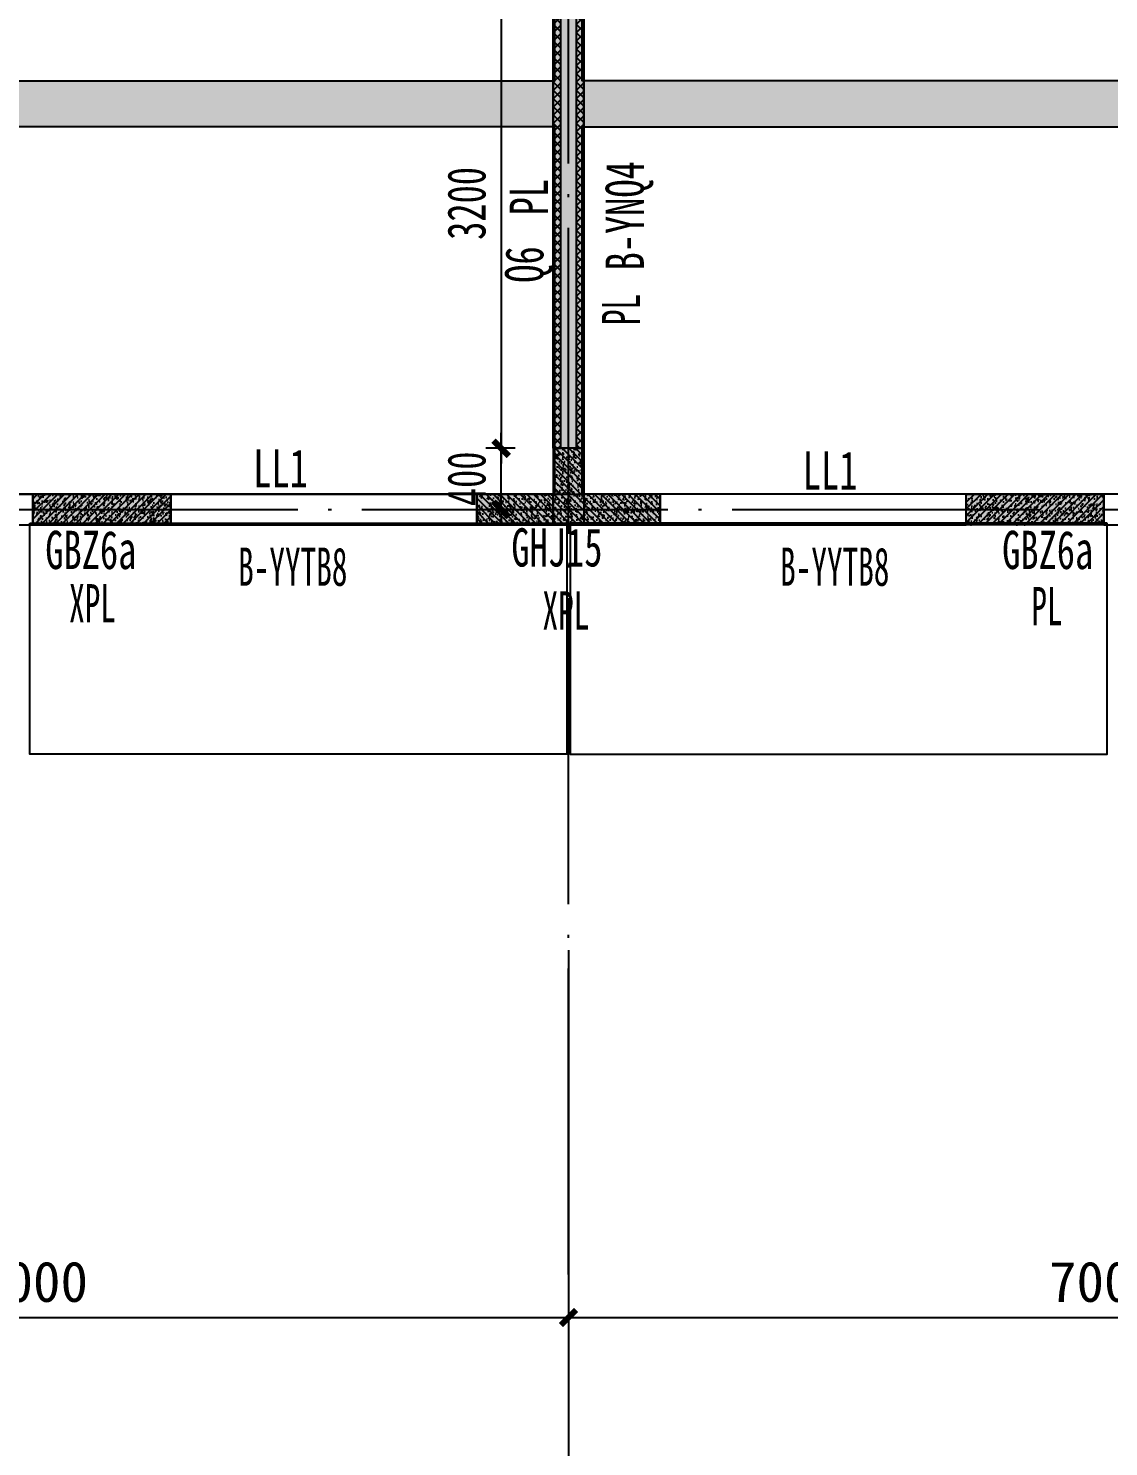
# Model space of a CAD drawing. Extents: x -3200781797 to -8106663, y 494714 to 1244925.
# Drawn here: x -8163781 to -8156720, y 760744 to 770014 of the extents above; entities that cross this region are included whole.
import ezdxf
from ezdxf.enums import TextEntityAlignment as Align
from ezdxf.xclip import XClip

# ---------------------------------------------------------------- set-up
doc = ezdxf.new("R2010")
doc.units = 0
doc.header["$LTSCALE"] = 1000
doc.header["$MEASUREMENT"] = 0
doc.header["$XCLIPFRAME"] = 0
for name, pattern in [('120-墙体$0$CONTINOUS', [0]), ('125-墙体$0$CONTINOUS', [0]), ('125-核心筒-标准层$0$CONTINOUS', [0]), ('3#-轴线$0$DOTE', [2.42, 2, -0.2, 0.02, -0.2]), ('3#4#5#$0$DASH', [0.35, 0.25, -0.1]), ('DASH', [0.35, 0.25, -0.1])]:
    doc.linetypes.add(name, pattern=pattern)
doc.layers.get('Defpoints').update_dxf_attribs({"color": 30, "linetype": 'DASH'})
for name, color, linetype in [('120-墙体$0$S-WALL', 40, 'Continuous'), ('120-墙体$0$S-WALL-BEAM', 120, 'Continuous'), ('120-墙体$0$S-WALL-COLU', 252, '120-墙体$0$CONTINOUS'), ('120-墙体$0$S-WALL-COLU-HATC', 16, 'Continuous'), ('120-墙体$0$S-WALL-HATC', 253, 'Continuous'), ('125-墙体$0$S-WALL', 40, 'Continuous'), ('125-墙体$0$S-WALL-BEAM', 120, 'Continuous'), ('125-墙体$0$S-WALL-COLU', 252, '125-墙体$0$CONTINOUS'), ('125-墙体$0$S-WALL-COLU-HATC', 16, 'Continuous'), ('125-墙体$0$S-WALL-HATC', 253, 'Continuous'), ('125-核心筒-标准层$0$S-WALL', 40, 'Continuous'), ('125-核心筒-标准层$0$S-WALL-COLU', 252, '125-核心筒-标准层$0$CONTINOUS'), ('125-核心筒-标准层$0$S-WALL-COLU-HATC', 16, 'Continuous'), ('125-核心筒-标准层$0$S-WALL-HATC', 253, 'Continuous'), ('3#-轴线$0$3#-轴号$0$A-ANNO-AXIS-CIRC', 3, 'Continuous'), ('3#-轴线$0$3#-轴号$0$A-ANNO-DIMS', 3, 'Continuous'), ('3#-轴线$0$A-ANNO-DOTE', 10, '3#-轴线$0$DOTE'), ('3#4#5#$0$DIM', 3, 'Continuous'), ('3#4#5#$0$PC-SLAB', 6, '3#4#5#$0$DASH'), ('3#4#5#$0$S-ANNO-TEXT', 7, 'Continuous'), ('3#4#5#$0$S-PC-FQ-NYQ', 4, 'Continuous'), ('3#4#5#$0$S-PC-FQ-WYQ', 4, 'Continuous'), ('3#4#5#$0$S-PC-SLAB', 6, 'Continuous'), ('3#4#5#$0$S-WALL-HATC', 253, 'Continuous'), ('S-PC-FQ-WYQ', 4, 'Continuous'), ('S-WALL-BEAM-TEXT', 2, 'Continuous'), ('S-WALL-COLU-TEXT', 2, 'Continuous')]:
    doc.layers.add(name, color=color, linetype=linetype)
doc.layers.add('3#4#5#$0$结构板边线', color=2, linetype='Continuous', plot=False)
doc.layers.add('WALL-TEXT', color=2, linetype='Continuous', lineweight=25)
doc.styles.add('3#-轴线$0$3#-轴号$0$_TCH_DIM_T3', font='')
doc.styles.add('3#4#5#$0$外部参照 1$0$宋体', font='', dxfattribs={"width": 0.8})
doc.styles.add('3#4#5#$0$宋体', font='', dxfattribs={"width": 0.8})
doc.styles.add('3#4#5#$0$楷体', font='', dxfattribs={"width": 0.7})
doc.styles.add('楷体', font='', dxfattribs={"width": 0.6})
doc.styles.add('楷体GB312', font='', dxfattribs={"width": 0.8})
doc.styles.get('3#-轴线$0$3#-轴号$0$_TCH_DIM_T3').set_extended_font_data('SimSun')
doc.styles.get('3#4#5#$0$外部参照 1$0$宋体').set_extended_font_data('SimSun')
doc.styles.get('3#4#5#$0$宋体').set_extended_font_data('SimSun')
doc.styles.get('3#4#5#$0$楷体').set_extended_font_data('KaiTi_GB2312')
doc.styles.get('楷体').set_extended_font_data('KaiTi_GB2312')
doc.styles.get('楷体GB312').set_extended_font_data('楷体_GB2312')
doc.dimstyles.new('3#-轴线$0$3#-轴号$0$_TCH_ARCH&&100', dxfattribs={"dimtxt": 264.345992, "dimasz": 100, "dimexe": 250, "dimexo": 300, "dimgap": 100, "dimtad": 1, "dimdec": 0, "dimzin": 0, "dimdsep": 46, "dimtxsty": '3#-轴线$0$3#-轴号$0$_TCH_DIM_T3', "dimblk": '3#-轴线$0$3#-轴号$0$_ArchTick', "dimcen": 0.09, "dimclrt": 7, "dimazin": 2, "dimtfac": 1, "dimtdec": 0, "dimtix": 1, "dimtmove": 2, "dimatfit": 3, "dimfxl": 100, "dimtolj": 1, "dimtzin": 0, "dimarcsym": 0})
doc.dimstyles.new('3#4#5#$0$TSSD_100_100', dxfattribs={"dimtxt": 250, "dimasz": 100, "dimexe": 100, "dimexo": 250, "dimgap": 100, "dimtad": 1, "dimdec": 0, "dimzin": 0, "dimdsep": 46, "dimtxsty": '3#4#5#$0$楷体', "dimblk": '3#4#5#$0$_ArchTick', "dimcen": 0, "dimdle": 100, "dimclrt": 7, "dimadec": 0, "dimazin": 0, "dimtfac": 1, "dimtdec": 0, "dimtix": 1, "dimtmove": 2, "dimatfit": 3, "dimfxl": 1, "dimtolj": 1, "dimtzin": 0, "dimarcsym": 0})

# ---------------------------------------------------------------- blocks, each defined once
blk = doc.blocks.new('ll-2f')
at = {"layer": 'S-WALL-BEAM-TEXT', "style": '楷体GB312', "width": 0.7}
for p in [(-8406584.3, 767013.2), (-8402992.1, 766999.7)]:
    blk.add_text('LL1', height=250, dxfattribs=at).set_placement(p)
blk = doc.blocks.new('an-4')
at = {"layer": 'S-WALL-COLU-TEXT', "style": '楷体GB312', "width": 0.7}
for s, p in [('GBZ6a', (-8466224.3, 759808.2)), ('GHJ15', (-8463177.9, 759824.7)), ('GBZ6a', (-8459970.2, 759808.2))]:
    blk.add_text(s, height=250, dxfattribs=at).set_placement(p)
blk = doc.blocks.new('XPL-3#-F2')
at = {"layer": 'S-WALL-BEAM-TEXT', "style": '楷体', "width": 0.6}
blk.add_text('PL', height=250, rotation=90, dxfattribs=at).set_placement((-8209782.4, 768074.1, 0))
for s, p in [('XPL', (-8213514.4, 766131.4, 0)), ('XPL', (-8210420.3, 766084.1, 0)), ('PL', (-8207225.2, 766112.8, 0))]:
    blk.add_text(s, height=250, dxfattribs=at).set_placement(p)
blk = doc.blocks.new('3-Q-2')
at = {"layer": 'WALL-TEXT', "style": '楷体GB312', "width": 0.7}
for s, p in [('PL', (-8206993.9, 768776.7)), ('Q6', (-8207023.1, 768336.6))]:
    blk.add_text(s, height=250, rotation=90, dxfattribs=at).set_placement(p)
blk = doc.blocks.new('3#4#5#$0$B-YNQ4')
at = {"layer": '3#4#5#$0$S-PC-FQ-WYQ'}
h = blk.add_hatch(dxfattribs=at)
h.set_pattern_fill('ANSI37', color=256, scale=12, angle=90)
h.set_pattern_definition([(135, (-999357.987, 834939.82), (-26.9407684, -26.9407684), []), (225, (-999357.987, 834939.82), (26.9407684, -26.9407684), [])])
h.paths.add_polyline_path([(-137555.3, 319088.3), (-137505.3, 319088.3), (-137505.6, 322288.4), (-137555.6, 322288.4)])
h = blk.add_hatch(dxfattribs=at)
h.set_pattern_fill('ANSI37', color=256, scale=12, angle=90)
h.set_pattern_definition([(135, (-999207.987, 834939.82), (-26.9407684, -26.9407684), []), (225, (-999207.987, 834939.82), (26.9407684, -26.9407684), [])])
h.paths.add_polyline_path([(-137405.3, 319088.3), (-137355.3, 319088.3), (-137355.6, 322288.4), (-137405.6, 322288.4)])
for points in [[(-137555.3, 319088.3), (-137505.3, 319088.3), (-137505.6, 322288.4), (-137555.6, 322288.4)], [(-137555.6, 322288.4), (-137355.6, 322288.4), (-137355.3, 319088.3), (-137555.3, 319088.3)], [(-137405.3, 319088.3), (-137355.3, 319088.3), (-137355.6, 322288.4), (-137405.6, 322288.4)]]:
    blk.add_lwpolyline(points, close=True, dxfattribs=at)
blk = doc.blocks.new('3#4#5#$0$_ArchTick')
at = {"color": 0, "linetype": 'ByBlock', "const_width": 0.4}
blk.add_lwpolyline([(-0.5, -0.5), (0.5, 0.5)], dxfattribs=at)
blk = doc.blocks.new('*D3523')
at = {"layer": '3#4#5#$0$DIM', "color": 0, "lineweight": -2, "transparency": 16777216}
for p, q in [((10109.7, -7500), (10109.7, -10900.3)), ((10210.1, -7600), (10009.7, -7600)), ((10200.4, -10800.3), (10009.7, -10800.3))]:
    blk.add_line(p, q, dxfattribs=at)
at = {"layer": 'Defpoints', "color": 0, "transparency": 16777216}
for p in [(10460.1, -7600), (10109.7, -10800.3), (10450.4, -10800.3)]:
    blk.add_point(p, dxfattribs=at)
at = {"layer": '3#4#5#$0$DIM', "color": 0, "lineweight": -2, "transparency": 16777216, "xscale": 100, "yscale": 100, "zscale": 100}
for p, rotation in [((10109.7, -7600), 90), ((10109.7, -10800.3), 270)]:
    blk.add_blockref('3#4#5#$0$_ArchTick', p, dxfattribs=dict(at, rotation=rotation))
at = {"layer": '3#4#5#$0$DIM', "color": 7, "transparency": 16777216, "insert": (9884.7, -9200.2), "char_height": 250, "attachment_point": 5, "rotation": 90, "style": '3#4#5#$0$楷体'}
blk.add_mtext('\\A1;3200', dxfattribs=at)
blk = doc.blocks.new('*D3524')
at = {"layer": '3#4#5#$0$DIM', "color": 0, "lineweight": -2, "transparency": 16777216}
for p, q in [((10109.7, -10800.3), (10109.7, -10700.3)), ((10200.4, -10800.3), (10009.7, -10800.3)), ((10109.7, -11200.3), (10109.7, -10800.3)), ((10200.4, -11200.3), (10009.7, -11200.3)), ((10109.7, -11200.3), (10109.7, -11300.3))]:
    blk.add_line(p, q, dxfattribs=at)
at = {"layer": 'Defpoints', "color": 0, "transparency": 16777216}
for p in [(10109.7, -10800.3), (10450.4, -10800.3), (10450.4, -11200.3)]:
    blk.add_point(p, dxfattribs=at)
at = {"layer": '3#4#5#$0$DIM', "color": 0, "lineweight": -2, "transparency": 16777216, "xscale": 100, "yscale": 100, "zscale": 100}
for p, rotation in [((10109.7, -10800.3), 270), ((10109.7, -11200.3), 90)]:
    blk.add_blockref('3#4#5#$0$_ArchTick', p, dxfattribs=dict(at, rotation=rotation))
at = {"layer": '3#4#5#$0$DIM', "color": 7, "transparency": 16777216, "insert": (9884.7, -11000.3), "char_height": 250, "attachment_point": 5, "rotation": 90, "style": '3#4#5#$0$楷体'}
blk.add_mtext('\\A1;400', dxfattribs=at)
blk = doc.blocks.new('3#4#5#$0$A$C7C4D4DCF')
at = {"layer": '3#4#5#$0$S-PC-SLAB'}
for points in [[(7029.8, 9.5), (10540.1, 9.5), (10540.1, -1500.4), (7029.8, -1500.4)], [(14070.3, 9.5), (10560, 9.5), (10560, -1500.4), (14070.3, -1500.4)]]:
    blk.add_lwpolyline(points, close=True, dxfattribs=at)
at = {"layer": '3#4#5#$0$结构板边线', "color": 6}
blk.add_lwpolyline([(7199.4, -0.2), (7199.4, -0.2)], dxfattribs=at)
at = {"layer": '3#4#5#$0$PC-SLAB', "linetype": 'ByBlock', "style": '3#4#5#$0$外部参照 1$0$宋体', "width": 0.6}
blk.add_text('B-YYTB8', height=250, rotation=360, dxfattribs=at).set_placement((8748, -276.2), align=Align.MIDDLE)
blk.add_text('B-YYTB8', height=250, dxfattribs=at).set_placement((12290.4, -276.2), align=Align.MIDDLE)
blk = doc.blocks.new('3#4#5#$0$ban3')
at = {"layer": '3#4#5#$0$S-WALL-HATC', "ltscale": 100}
h = blk.add_hatch(dxfattribs=at)
h.set_pattern_fill('AR-CONC', color=256, scale=25, angle=-270, style=0)
h.set_pattern_definition([(140, (-37341055835.12, -2020437159.28), (15.68803374565, 179.3150456502), [18.75, -206.25]), (85, (-37341055835.12, -2020437159.28), (-188.048033425, -34.68783340325), [15, -165]), (190.4514, (-37341055833.81, -2020437144.34), (-172.3598855152, 144.6273454285), [15.9350475, -175.285528]), (136.1842, (-37341055885.12, -2020437159.28), (41.3797535823, 266.8102621564), [28.125, -309.375]), (186.6356, (-37341055881.67, -2020437137.04), (-243.5294677251, 233.6656763872), [23.902572, -262.92825]), (81.1842, (-37341055885.12, -2020437159.28), (-243.5296502313, 233.6654862834), [22.5, -247.5]), (111, (-37341055872.62, -2020437134.28), (100.65472266633, 149.2267630296), [18.75, -206.25]), (56, (-37341055872.62, -2020437134.28), (-181.2875112617, 60.8288329804), [15, -165]), (161.4514, (-37341055864.23, -2020437121.84), (-80.6326241775, 210.0556571454), [15.9350475, -175.285528]), (127.5, (-37341055835.116, -2020437159.28), (-83.22346345783, 3.03996382932), [0, -163, 0, -167.5, 0, -165.625]), (97.5, (-37341055835.12, -2020437159.28), (-98.6029279706, 65.76738436054), [0, -95.5, 0, -159.25, 0, -63.125]), (57.5, (-37341055835.116, -2020437215.03), (5.6387179336, 133.4556090431), [0, -62.5, 0, -195, 0, -258.75]), (47.5, (-37341055835.12, -2020437240.03), (-25.02624558308, 145.7965423356), [0, -81.25, 0, -129.5, 0, -183.75])])
h.paths.add_polyline_path([(-214482, 404475), (-214482, 404775), (-221282, 404775), (-221282, 404475)])
at = {"layer": '3#4#5#$0$S-PC-SLAB'}
blk.add_lwpolyline([(-214472, 407075), (-214472, 404775), (-221292, 404775), (-221292, 405875), (-220092, 405875), (-220092, 407075), (-214472, 407075)], dxfattribs=at)
blk.add_lwpolyline([(-214472, 402075), (-221292, 402075), (-221292, 404475), (-214472, 404475)], close=True, dxfattribs=at)
at = {"layer": '3#4#5#$0$S-WALL-HATC', "ltscale": 100}
blk.add_lwpolyline([(-214482, 404475), (-214482, 404775), (-221282, 404775), (-221282, 404475)], close=True, dxfattribs=at)
blk = doc.blocks.new('3#4#5#$0$ban111')
at = {"layer": '3#4#5#$0$S-WALL-HATC', "ltscale": 100}
h = blk.add_hatch(dxfattribs=at)
h.set_pattern_fill('AR-CONC', color=256, scale=25, angle=-270, style=0)
h.set_pattern_definition([(140, (-37341047970.12, -2020437059.28), (15.68803374565, 179.3150456502), [18.75, -206.25]), (85, (-37341047970.12, -2020437059.28), (-188.048033425, -34.68783340325), [15, -165]), (190.4514, (-37341047968.81, -2020437044.34), (-172.3598855152, 144.6273454285), [15.9350475, -175.285528]), (136.1842, (-37341048020.12, -2020437059.28), (41.3797535823, 266.8102621564), [28.125, -309.375]), (186.6356, (-37341048016.67, -2020437037.05), (-243.5294677251, 233.6656763872), [23.902572, -262.92825]), (81.1842, (-37341048020.12, -2020437059.28), (-243.5296502313, 233.6654862834), [22.5, -247.5]), (111, (-37341048007.62, -2020437034.28), (100.65472266633, 149.2267630296), [18.75, -206.25]), (56, (-37341048007.62, -2020437034.28), (-181.2875112617, 60.8288329804), [15, -165]), (161.4514, (-37341047999.23, -2020437021.84), (-80.6326241775, 210.0556571454), [15.9350475, -175.285528]), (127.5, (-37341047970.12, -2020437059.28), (-83.22346345783, 3.03996382932), [0, -163, 0, -167.5, 0, -165.625]), (97.5, (-37341047970.12, -2020437059.28), (-98.6029279706, 65.76738436054), [0, -95.5, 0, -159.25, 0, -63.125]), (57.5, (-37341047970.12, -2020437115.03), (5.6387179336, 133.4556090431), [0, -62.5, 0, -195, 0, -258.75]), (47.5, (-37341047970.12, -2020437140.03), (-25.02624558308, 145.7965423356), [0, -81.25, 0, -129.5, 0, -183.75])])
h.paths.add_polyline_path([(-228282, 404475), (-228282, 404775), (-221482, 404775), (-221482, 404475)])
at = {"layer": '3#4#5#$0$S-PC-SLAB'}
blk.add_lwpolyline([(-228292, 407075), (-228292, 404775), (-221472, 404775), (-221472, 405875), (-222672, 405875), (-222672, 407075), (-228292, 407075)], dxfattribs=at)
blk.add_lwpolyline([(-228292, 402075), (-221472, 402075), (-221472, 404475), (-228292, 404475)], close=True, dxfattribs=at)
at = {"layer": '3#4#5#$0$S-WALL-HATC', "ltscale": 100}
blk.add_lwpolyline([(-228282, 404475), (-228282, 404775), (-221482, 404775), (-221482, 404475)], close=True, dxfattribs=at)
blk = doc.blocks.new('3#4#5#$0$5#')
at = {"layer": '3#4#5#$0$S-ANNO-TEXT'}
for name, p in [('3#4#5#$0$ban111', (378828.8, -247399.9)), ('3#4#5#$0$ban3', (378828.8, -247400))]:
    blk.add_blockref(name, p, dxfattribs=at)
blk = doc.blocks.new('125-墙体')
at = {"layer": '125-墙体$0$S-WALL-COLU-HATC'}
h = blk.add_hatch(dxfattribs=at)
h.set_pattern_fill('AR-CONC', color=256, scale=10)
h.set_pattern_definition([(50, (16440.73, -252107.814), (71.726018, -6.275213), [7.5, -82.5]), (355, (16440.73, -252107.814), (-13.875133, 75.219213), [6, -66]), (100.4514, (16446.705, -252108.34), (57.850938, 68.943954), [6.37402, -70.114211]), (46.1842, (16440.73, -252087.81), (106.724105, -16.5519), [11.25, -123.75]), (96.6356, (16449.62, -252089.19), (93.46627, 97.411787), [9.56103, -105.1713]), (351.1842, (16440.73, -252087.81), (93.466195, 97.41186), [9, -99]), (21, (16450.73, -252092.814), (59.690705, -40.261889), [7.5, -82.5]), (326, (16450.73, -252092.814), (24.331533, 72.515005), [6, -66]), (71.4514, (16455.7, -252096.17), (84.022263, 32.25305), [6.37402, -70.114211]), (37.5, (16440.728, -252107.814), (1.2159855, 33.2893854), [0, -65.2, 0, -67, 0, -66.25]), (7.5, (16440.728, -252107.814), (26.306954, 39.441171), [0, -38.2, 0, -63.7, 0, -25.25]), (327.5, (16418.428, -252107.814), (53.3822436, -2.2554872), [0, -25, 0, -78, 0, -103.5]), (317.5, (16408.43, -252107.814), (58.318617, 10.010498), [0, -32.5, 0, -51.8, 0, -73.5])])
h.paths.add_polyline_path([(7849.8, -11200), (7849.8, -11000), (6950, -11000), (6950, -11200)])
h = blk.add_hatch(dxfattribs=at)
h.set_pattern_fill('ANSI31', color=256, scale=250, style=0)
h.set_pattern_definition([(45, (16440.728, -252107.814), (-22.097087, 22.097087), [])])
h.paths.add_polyline_path([(7849.8, -11200), (7849.8, -11000), (6950, -11000), (6950, -11200)])
at = {"layer": '125-墙体$0$S-WALL-HATC'}
for points in [[(6950, -11200), (7849.8, -11200), (7849.8, -11000), (6950, -11000)], [(9850, -11000), (9850, -11200), (10350, -11200), (10350, -11000)]]:
    blk.add_hatch(color=256, dxfattribs=at).paths.add_polyline_path(points)
at = {"layer": '125-墙体$0$S-WALL'}
for p, q in [((6950, -11000), (7849.8, -11000)), ((6950, -11000), (6950, -11200)), ((7849.8, -11000), (7849.8, -11200)), ((6950, -11200), (7849.8, -11200))]:
    blk.add_line(p, q, dxfattribs=at)
blk.add_lwpolyline([(9850, -11000), (9850, -11200), (10350, -11200), (10350, -11000), (9850, -11000)], close=True, dxfattribs=at)
at = {"layer": '125-墙体$0$S-WALL-BEAM'}
for points in [[(3950, -11000), (3950, -11200), (6950, -11200), (6950, -11000)], [(7849.8, -11000), (7849.8, -11200), (9850, -11200), (9850, -11000)]]:
    blk.add_lwpolyline(points, close=True, dxfattribs=at)
at = {"layer": '125-墙体$0$S-WALL-COLU', "lineweight": -2}
blk.add_lwpolyline([(7849.8, -11200), (7849.8, -11000), (6950, -11000), (6950, -11200)], close=True, dxfattribs=at)
blk = doc.blocks.new('120-墙体')
at = {"layer": '120-墙体$0$S-WALL-COLU-HATC'}
h = blk.add_hatch(dxfattribs=at)
h.set_pattern_fill('AR-CONC', color=256, scale=10)
h.set_pattern_definition([(50, (-11554.75, -252107.815), (71.726018, -6.275213), [7.5, -82.5]), (355, (-11554.75, -252107.815), (-13.875133, 75.219213), [6, -66]), (100.4514, (-11548.77, -252108.34), (57.850938, 68.943954), [6.37402, -70.114211]), (46.1842, (-11554.75, -252087.815), (106.724105, -16.5519), [11.25, -123.75]), (96.6356, (-11545.86, -252089.19), (93.46627, 97.411787), [9.56103, -105.1713]), (351.1842, (-11554.75, -252087.82), (93.466195, 97.41186), [9, -99]), (21, (-11544.75, -252092.815), (59.690705, -40.261889), [7.5, -82.5]), (326, (-11544.75, -252092.815), (24.331533, 72.515005), [6, -66]), (71.4514, (-11539.775, -252096.17), (84.022263, 32.25305), [6.37402, -70.114211]), (37.5, (-11554.75, -252107.815), (1.2159855, 33.2893854), [0, -65.2, 0, -67, 0, -66.25]), (7.5, (-11554.75, -252107.815), (26.306954, 39.441171), [0, -38.2, 0, -63.7, 0, -25.25]), (327.5, (-11577.05, -252107.815), (53.3822436, -2.2554872), [0, -25, 0, -78, 0, -103.5]), (317.5, (-11587.05, -252107.815), (58.318617, 10.010498), [0, -32.5, 0, -51.8, 0, -73.5])])
h.paths.add_polyline_path([(-7050, -11200), (-7050, -11000), (-6150, -11000), (-6150, -11200)])
h = blk.add_hatch(dxfattribs=at)
h.set_pattern_fill('ANSI31', color=256, scale=250, style=0)
h.set_pattern_definition([(45, (-11554.75, -252107.815), (-22.097087, 22.097087), [])])
h.paths.add_polyline_path([(-7050, -11000), (-7050, -11200), (-6150, -11200), (-6150, -11000)])
at = {"layer": '120-墙体$0$S-WALL-HATC'}
for points in [[(-9050, -11200), (-9050, -11000), (-9550, -11000), (-9550, -11200)], [(-6600, -11200), (-6600, -11000), (-7050, -11000), (-7050, -11200)], [(-6150, -11000), (-6600, -11000), (-6600, -11200), (-6150, -11200)]]:
    blk.add_hatch(color=256, dxfattribs=at).paths.add_polyline_path(points)
at = {"layer": '120-墙体$0$S-WALL'}
for p, q in [((-9050, -11000), (-9550, -11000)), ((-6600, -11000), (-7050, -11000)), ((-7050, -11200), (-7050, -11000)), ((-6150, -11000), (-6600, -11000)), ((-6150, -11200), (-6150, -11000)), ((-9050, -11200), (-9550, -11200)), ((-6600, -11200), (-7050, -11200)), ((-6150, -11200), (-6600, -11200))]:
    blk.add_line(p, q, dxfattribs=at)
at = {"layer": '120-墙体$0$S-WALL-BEAM'}
for points in [[(-9050, -11000), (-9050, -11200), (-7050, -11200), (-7050, -11000)], [(-6150, -11000), (-6150, -11200), (-3150, -11200), (-3150, -11000)]]:
    blk.add_lwpolyline(points, close=True, dxfattribs=at)
at = {"layer": '120-墙体$0$S-WALL-COLU', "lineweight": -2}
blk.add_lwpolyline([(-7050, -11200), (-7050, -11000), (-6150, -11000), (-6150, -11200)], close=True, dxfattribs=at)
blk = doc.blocks.new('125-核心筒-标准层')
at = {"layer": '125-核心筒-标准层$0$S-WALL-COLU-HATC'}
h = blk.add_hatch(dxfattribs=at)
h.set_pattern_fill('AR-CONC', color=256, scale=10, angle=90)
h.set_pattern_definition([(140, (242036.99, 11637.05), (6.275213, 71.726018), [7.5, -82.5]), (85, (242036.99, 11637.05), (-75.219213, -13.875133), [6, -66]), (190.4514, (242037.51, 11643.03), (-68.943954, 57.850938), [6.37402, -70.114211]), (136.1842, (242016.99, 11637.05), (16.5519, 106.724105), [11.25, -123.75]), (186.6356, (242018.37, 11645.95), (-97.411787, 93.46627), [9.56103, -105.1713]), (81.1842, (242016.99, 11637.05), (-97.41186, 93.466195), [9, -99]), (111, (242021.99, 11647.05), (40.261889, 59.690705), [7.5, -82.5]), (56, (242021.99, 11647.05), (-72.515005, 24.331533), [6, -66]), (161.4514, (242025.345, 11652.03), (-32.25305, 84.022263), [6.37402, -70.114211]), (127.5, (242036.99, 11637.052), (-33.2893854, 1.2159855), [0, -65.2, 0, -67, 0, -66.25]), (97.5, (242036.99, 11637.052), (-39.441171, 26.306954), [0, -38.2, 0, -63.7, 0, -25.25]), (57.5, (242036.99, 11614.752), (2.2554872, 53.3822436), [0, -25, 0, -78, 0, -103.5]), (47.5, (242036.99, 11604.752), (-10.010498, 58.318617), [0, -32.5, 0, -51.8, 0, -73.5])])
h.paths.add_polyline_path([(-100, -3900), (-600, -3900), (-600, -4100), (100, -4100), (600, -4100), (600, -3900), (100, -3900), (100, -3600), (-100, -3600)])
h = blk.add_hatch(dxfattribs=at)
h.set_pattern_fill('ANSI31', color=256, scale=250, angle=90, style=0)
h.set_pattern_definition([(135, (242036.99, 11637.052), (-22.097087, -22.097087), [])])
h.paths.add_polyline_path([(-100, -3900), (-600, -3900), (-600, -4100), (100, -4100), (600, -4100), (600, -3900), (100, -3900), (100, -3600), (-100, -3600)])
at = {"layer": '125-核心筒-标准层$0$S-WALL-HATC'}
for points in [[(0, -400), (-100, -400), (-100, -4100), (0, -4100), (100, -4100), (100, -400)], [(-100, -3700), (-100, -3900), (0, -3900), (0, -3766.7)], [(0, -3766.7), (0, -3900), (100, -3900), (100, -3700)]]:
    blk.add_hatch(color=256, dxfattribs=at).paths.add_polyline_path(points)
at = {"layer": '125-核心筒-标准层$0$S-WALL'}
for p, q in [((-100, -400), (-100, -4100)), ((100, -400), (100, -4100)), ((-100, -3700), (-100, -3700)), ((100, -3700), (100, -3700)), ((-100, -3900), (100, -3900))]:
    blk.add_line(p, q, dxfattribs=at)
at = {"layer": '125-核心筒-标准层$0$S-WALL-COLU', "linetype": 'ByBlock'}
blk.add_lwpolyline([(-100, -3900), (-600, -3900), (-600, -4100), (100, -4100), (600, -4100), (600, -3900), (100, -3900), (100, -3600), (-100, -3600), (-100, -3900)], dxfattribs=at)
blk = doc.blocks.new('3#-轴线$0$3#-轴号$0$_ArchTick')
at = {"color": 0, "linetype": 'ByBlock', "const_width": 0.4}
blk.add_lwpolyline([(-0.5, -0.5), (0.5, 0.5)], dxfattribs=at)
blk = doc.blocks.new('*D2027')
at = {"layer": '3#-轴线$0$3#-轴号$0$A-ANNO-DIMS', "color": 0, "lineweight": -2, "transparency": 16777216}
for p, q in [((3450, -15881.5), (3450, -16631.5)), ((10450, -15881.5), (10450, -16631.5)), ((3450, -16381.5), (10450, -16381.5))]:
    blk.add_line(p, q, dxfattribs=at)
at = {"layer": 'Defpoints', "color": 0, "transparency": 16777216}
for p in [(3450, -15581.5), (10450, -15581.5), (10450, -16381.5)]:
    blk.add_point(p, dxfattribs=at)
at = {"layer": '3#-轴线$0$3#-轴号$0$A-ANNO-DIMS', "color": 0, "lineweight": -2, "transparency": 16777216, "xscale": 100, "yscale": 100, "zscale": 100, "rotation": 180}
blk.add_blockref('3#-轴线$0$3#-轴号$0$_ArchTick', (3450, -16381.5), dxfattribs=at)
at = {"layer": '3#-轴线$0$3#-轴号$0$A-ANNO-DIMS', "color": 0, "lineweight": -2, "transparency": 16777216, "xscale": 100, "yscale": 100, "zscale": 100}
blk.add_blockref('3#-轴线$0$3#-轴号$0$_ArchTick', (10450, -16381.5), dxfattribs=at)
at = {"layer": '3#-轴线$0$3#-轴号$0$A-ANNO-DIMS', "color": 7, "transparency": 16777216, "insert": (6950, -16149.3), "char_height": 264.35, "attachment_point": 5, "style": '3#-轴线$0$3#-轴号$0$_TCH_DIM_T3'}
blk.add_mtext('\\A1;7000', dxfattribs=at)
blk = doc.blocks.new('*D2028')
at = {"layer": '3#-轴线$0$3#-轴号$0$A-ANNO-DIMS', "color": 0, "lineweight": -2, "transparency": 16777216}
for p, q in [((10450, -15881.5), (10450, -16631.5)), ((17450, -15881.5), (17450, -16631.5)), ((10450, -16381.5), (17450, -16381.5))]:
    blk.add_line(p, q, dxfattribs=at)
at = {"layer": 'Defpoints', "color": 0, "transparency": 16777216}
for p in [(10450, -15581.5), (17450, -15581.5), (17450, -16381.5)]:
    blk.add_point(p, dxfattribs=at)
at = {"layer": '3#-轴线$0$3#-轴号$0$A-ANNO-DIMS', "color": 0, "lineweight": -2, "transparency": 16777216, "xscale": 100, "yscale": 100, "zscale": 100, "rotation": 180}
blk.add_blockref('3#-轴线$0$3#-轴号$0$_ArchTick', (10450, -16381.5), dxfattribs=at)
at = {"layer": '3#-轴线$0$3#-轴号$0$A-ANNO-DIMS', "color": 0, "lineweight": -2, "transparency": 16777216, "xscale": 100, "yscale": 100, "zscale": 100}
blk.add_blockref('3#-轴线$0$3#-轴号$0$_ArchTick', (17450, -16381.5), dxfattribs=at)
at = {"layer": '3#-轴线$0$3#-轴号$0$A-ANNO-DIMS', "color": 7, "transparency": 16777216, "insert": (13950, -16149.3), "char_height": 264.35, "attachment_point": 5, "style": '3#-轴线$0$3#-轴号$0$_TCH_DIM_T3'}
blk.add_mtext('\\A1;7000', dxfattribs=at)
blk = doc.blocks.new('3#4#5#$0$A$C53EF3948')
at = {"layer": '3#4#5#$0$S-PC-FQ-WYQ'}
blk.add_blockref('3#4#5#$0$B-YNQ4', (148005.6, -329888.4), dxfattribs=at)
at = {"layer": '3#4#5#$0$S-PC-FQ-NYQ', "style": '3#4#5#$0$宋体', "width": 0.7}
blk.add_text('B-YNQ4', height=250, rotation=90, dxfattribs=at).set_placement((10917.7, -9638.3), align=Align.MIDDLE_LEFT)
at = {"layer": '3#4#5#$0$DIM'}
for p1, picture, middle in [((10460.1, -7600), '*D3523', (9884.7, -9200.2)), ((10450.4, -11200.3), '*D3524', (9884.7, -11000.3))]:
    dim = blk.add_linear_dim(base=(10109.7, -10800.3), p1=p1, p2=(10450.4, -10800.3), angle=90, dimstyle='3#4#5#$0$TSSD_100_100', dxfattribs=at)
    dim.commit()
    dim.dimension.update_dxf_attribs({"geometry": picture, "text_midpoint": middle})
blk = doc.blocks.new('3#-轴线$0$3#-轴号')
at = {"layer": '3#-轴线$0$3#-轴号$0$A-ANNO-AXIS-CIRC'}
blk.add_line((10450, -13981.5), (10450, -17981.5), dxfattribs=at)
at = {"layer": '3#-轴线$0$3#-轴号$0$A-ANNO-DIMS'}
for p1, p2, picture, middle in [((3450, -15581.5), (10450, -15581.5), '*D2027', (6950, -16149.3)), ((10450, -15581.5), (17450, -15581.5), '*D2028', (13950, -16149.3))]:
    dim = blk.add_aligned_dim(p1=p1, p2=p2, distance=-800, dimstyle='3#-轴线$0$3#-轴号$0$_TCH_ARCH&&100', dxfattribs=at)
    dim.commit()
    dim.dimension.update_dxf_attribs({"geometry": picture, "text_midpoint": middle})
blk = doc.blocks.new('3#-轴线')
at = {"layer": '3#-轴线$0$A-ANNO-DOTE'}
for points in [[(10450, -16100), (10450, -7100)], [(-3000, -11100), (44800, -11100)]]:
    blk.add_lwpolyline(points, dxfattribs=at)
blk.add_blockref('3#-轴线$0$3#-轴号', (0, 0))

msp = doc.modelspace()

# ---------------------------------------------------------------- block references
for name, p in [('3#-轴线', (-8170700.4, 777969.5)), ('125-核心筒-标准层', (-8160250.4, 770869.5)), ('125-墙体', (-8170700.4, 777969.5)), ('120-墙体', (-8150600.4, 777969.5))]:
    msp.add_blockref(name, p)
at = {"layer": '3#4#5#$0$S-ANNO-TEXT'}
msp.add_blockref('3#4#5#$0$A$C53EF3948', (-8170800.4, 778069.7), dxfattribs=at)
at = {"layer": '3#4#5#$0$S-PC-SLAB'}
msp.add_blockref('3#4#5#$0$5#', (-8317697.2, 612294.7), dxfattribs=at)
at = {"layer": '3#4#5#$0$S-PC-SLAB', "color": 1}
msp.add_blockref('3#4#5#$0$A$C7C4D4DCF', (-8170800.4, 766769.7), dxfattribs=at)
at = {"layer": 'S-PC-FQ-WYQ'}
ref = msp.add_blockref('ll-2f', (244273.2, 0), dxfattribs=at)
XClip(ref).set_block_clipping_path([(-8415933.8872938436, 765376.3514517639), (-8394073.5909379814, 780637.580320687)])
ref = msp.add_blockref('an-4', (302554.2, 6671.7), dxfattribs=at)
XClip(ref).set_block_clipping_path([(-8474406.5640215911, 759411.6824837117), (-8451908.4021570701, 772237.1964943474)])
for name, p in [('3-Q-2', (46608.7, 14.4)), ('XPL-3#-F2', (50000, 0))]:
    msp.add_blockref(name, p, dxfattribs=at)

doc.saveas('drawing.dxf')
